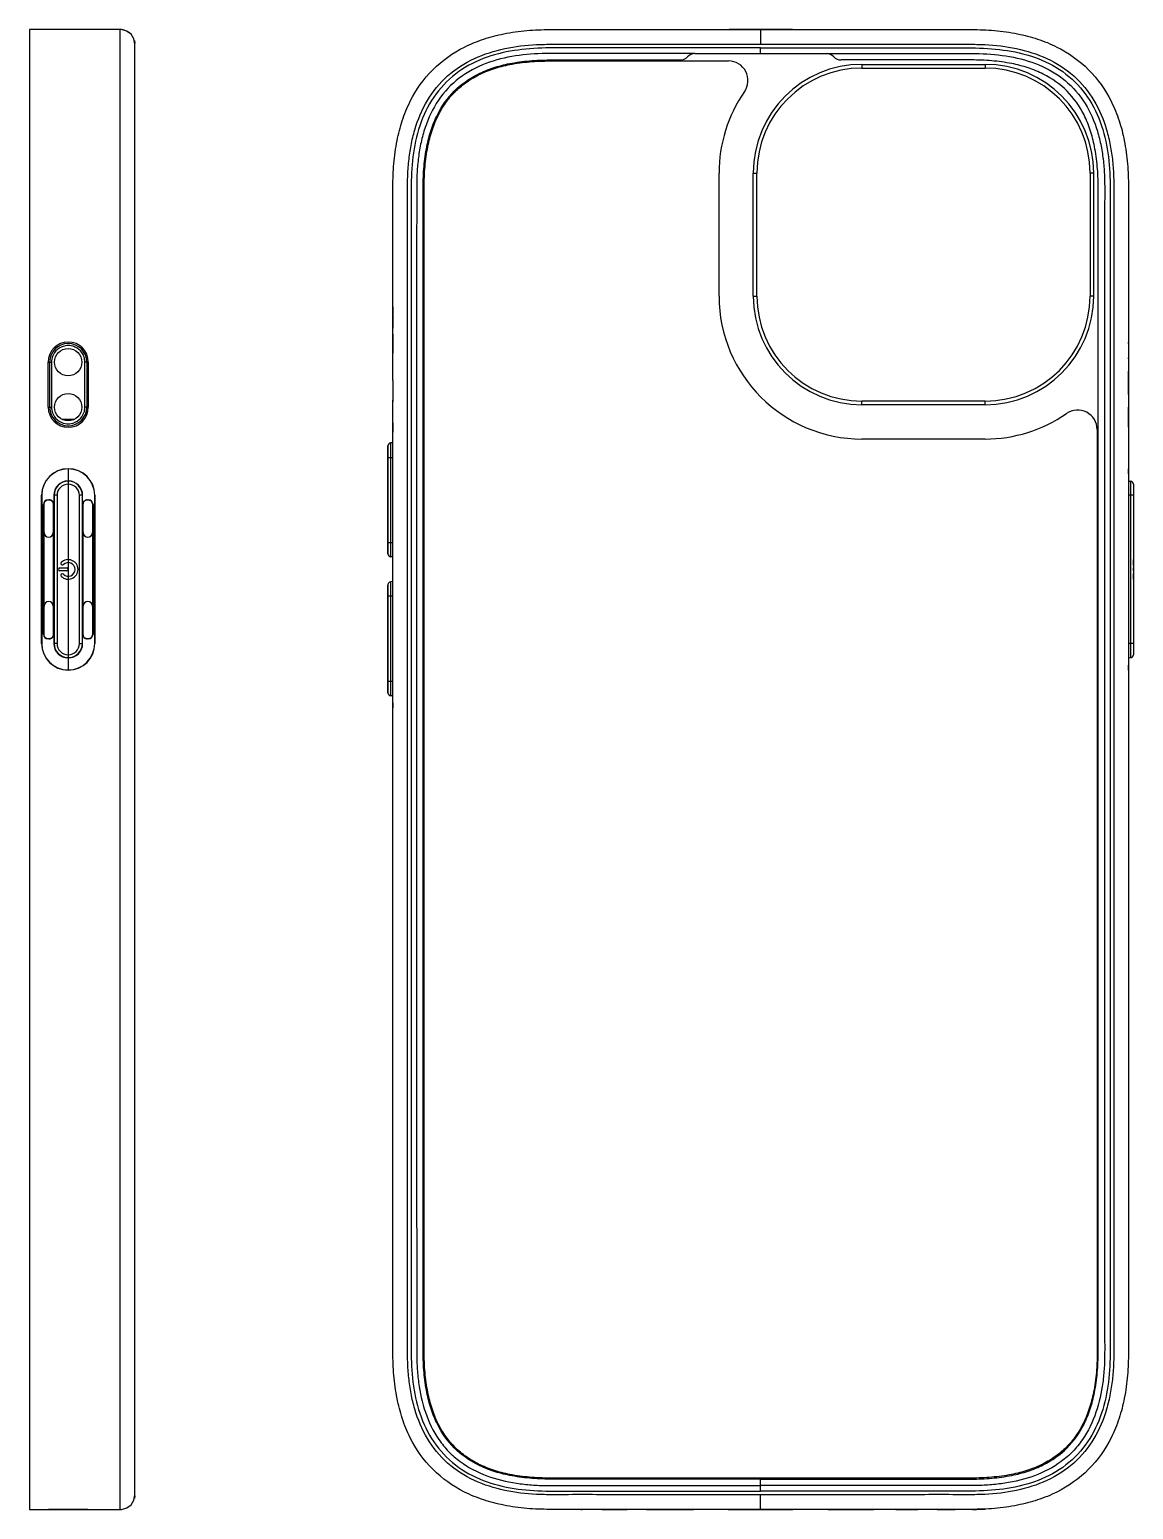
# Model space of a CAD drawing. Header units: millimetres. Extents: x 460 to 680, y 366 to 554.
# Drawn here: x 567.1 to 679.9, y 365.9 to 517 of the extents above; entities that cross this region are included whole.
import ezdxf

# ---------------------------------------------------------------- set-up
doc = ezdxf.new("R2010")
doc.units = ezdxf.units.MM
doc.header["$LTSCALE"] = 65.395
doc.layers.get('0').update_dxf_attribs({"linetype": 'CONTINUOUS'})

msp = doc.modelspace()

# ---------------------------------------------------------------- linework, layer by layer
at = {"color": 7, "linetype": 'Continuous'}
for p, q in [((567.13, 517.01), (567.13, 365.88)), ((576.39, 517.01), (567.13, 517.01)), ((576.39, 365.88), (576.39, 517.01)), ((576.51, 517.01), (576.39, 517.01)), ((577.05, 516.86), (576.51, 517.01)), ((641.79, 517.01), (638.57, 517.01)), ((641.79, 517.01), (641.79, 515.51)), ((645.05, 517.01), (641.79, 517.01)), ((577.5, 516.53), (577.05, 516.86)), ((577.79, 516.06), (577.5, 516.53)), ((577.89, 515.51), (577.79, 516.06)), ((577.89, 515.6), (577.81, 515.93)), ((577.84, 515.9), (577.89, 515.64)), ((577.89, 367.38), (577.89, 515.51)), ((635.07, 514.56), (648.52, 514.56)), ((641.79, 514.56), (641.79, 515.14)), ((633.59, 513.81), (638.5, 513.81)), ((652.14, 513.45), (652.14, 513.08)), ((652.14, 513.45), (664.71, 513.45)), ((652.14, 513.08), (664.71, 513.08)), ((664.71, 513.45), (664.71, 513.08)), ((637.54, 489.8), (637.54, 502.36)), ((641.04, 489.8), (641.04, 502.36)), ((641.04, 502.36), (641.41, 502.36)), ((641.41, 489.8), (641.41, 502.36)), ((675.43, 502.36), (675.43, 489.8)), ((675.8, 502.36), (675.43, 502.36)), ((675.8, 502.36), (675.8, 489.8)), ((641.04, 489.8), (641.41, 489.8)), ((675.8, 489.8), (675.43, 489.8)), ((604.23, 486.54), (604.23, 488.71)), ((604.23, 488.71), (604.23, 488)), ((604.23, 487.91), (604.23, 486.51)), ((604.23, 487.91), (604.23, 486.54)), ((604.23, 486.19), (604.23, 486.54)), ((604.23, 485.9), (604.23, 486.19)), ((604.23, 483.98), (604.23, 485.9)), ((604.23, 485.9), (604.23, 483.98)), ((604.23, 483.44), (604.23, 483.98)), ((679.36, 484.95), (679.36, 485.09)), ((679.36, 483.78), (679.36, 483.54)), ((569.03, 478.45), (569.03, 483.05)), ((569.03, 483.05), (569.38, 483.05)), ((569.18, 483.05), (569.18, 478.45)), ((569.38, 483.05), (569.38, 478.45)), ((572.78, 478.45), (572.78, 483.05)), ((573.13, 483.05), (572.78, 483.05)), ((572.98, 483.05), (572.98, 478.45)), ((573.13, 483.05), (573.13, 478.45)), ((604.23, 481.19), (604.23, 483.44)), ((679.36, 483.52), (679.36, 483.4)), ((679.36, 483.39), (679.36, 483.5)), ((679.36, 481.6), (679.36, 482.13)), ((604.23, 481.19), (604.23, 479.03)), ((679.36, 479.74), (679.36, 481.6)), ((604.23, 479.03), (604.23, 479.16)), ((569.03, 478.45), (569.38, 478.45)), ((573.13, 478.45), (572.78, 478.45)), ((604.23, 478.69), (604.23, 479.03)), ((604.23, 476.16), (604.23, 478.69)), ((652.14, 478.7), (652.14, 479.08)), ((664.71, 479.08), (652.14, 479.08)), ((664.71, 478.7), (652.14, 478.7)), ((664.71, 478.7), (664.71, 479.08)), ((679.36, 477.13), (679.36, 478.45)), ((679.36, 476.92), (679.36, 477.81)), ((679.36, 477.74), (679.36, 477.2)), ((571.66, 477.19), (570.51, 477.19)), ((604.23, 476.84), (604.23, 476.86)), ((604.23, 476.84), (604.23, 476.16)), ((604.23, 476.28), (604.23, 476.45)), ((604.23, 476.4), (604.23, 476.16)), ((604.23, 476.16), (604.23, 476.04)), ((679.36, 477.2), (679.36, 477.15)), ((679.36, 477.15), (679.36, 477.06)), ((679.36, 477.1), (679.36, 477.13)), ((679.36, 476.55), (679.36, 477.1)), ((679.36, 477.06), (679.36, 476.76)), ((679.36, 476.6), (679.36, 476.92)), ((679.36, 476.64), (679.36, 476.44)), ((679.36, 476.4), (679.36, 476.6)), ((679.36, 476.4), (679.36, 476.55)), ((604.23, 474.81), (604.01, 474.8)), ((604.02, 473.32), (604.01, 474.8)), ((604.23, 476.04), (604.23, 475.91)), ((604.23, 476.04), (604.23, 476.02)), ((664.71, 475.2), (652.14, 475.2)), ((603.73, 473.32), (603.73, 474.5)), ((603.73, 474.5), (603.73, 473.32)), ((603.73, 473.32), (604.23, 473.32)), ((603.73, 469.13), (603.73, 473.32)), ((603.73, 473.32), (603.73, 469.98)), ((604.02, 469.13), (604.02, 473.32)), ((571.08, 472.15), (571.08, 470.91)), ((679.36, 471.65), (679.36, 472.17)), ((679.36, 472.15), (679.36, 472.17)), ((571.08, 470.89), (571.08, 461.89)), ((679.36, 470.9), (679.57, 470.89)), ((679.57, 470.89), (679.57, 469.45)), ((679.86, 470.59), (679.86, 469.45)), ((679.86, 470.59), (679.86, 469.45)), ((568.36, 454.31), (568.36, 469.45)), ((568.38, 469.45), (568.36, 469.45)), ((568.38, 469.45), (568.38, 454.31)), ((568.61, 468.5), (568.61, 468.61)), ((569.03, 468.98), (569.13, 468.98)), ((569.13, 468.95), (569.03, 468.95)), ((569.55, 468.61), (569.55, 468.5)), ((569.61, 469.45), (569.61, 468.5)), ((569.94, 469.45), (569.61, 469.45)), ((569.64, 469.45), (569.64, 454.31)), ((569.94, 469.45), (569.94, 454.31)), ((572.23, 454.31), (572.23, 469.45)), ((572.55, 469.45), (572.23, 469.45)), ((572.52, 454.31), (572.52, 469.45)), ((572.55, 468.5), (572.55, 469.45)), ((572.61, 468.5), (572.61, 468.61)), ((573.03, 468.98), (573.13, 468.98)), ((573.13, 468.95), (573.03, 468.95)), ((573.55, 468.61), (573.55, 468.5)), ((573.78, 454.31), (573.78, 469.45)), ((573.78, 469.45), (573.8, 469.45)), ((573.8, 469.45), (573.8, 454.31)), ((603.73, 469.98), (603.73, 467.98)), ((603.73, 468.98), (603.73, 469.13)), ((603.73, 468.83), (603.73, 468.98)), ((603.73, 464.64), (603.73, 468.83)), ((604.02, 468.98), (604.02, 469.13)), ((604.02, 468.83), (604.02, 468.98)), ((604.02, 464.64), (604.02, 468.83)), ((679.86, 469.45), (679.36, 469.45)), ((679.57, 469.45), (679.57, 462.03)), ((679.86, 469.45), (679.86, 462.88)), ((679.86, 469.45), (679.86, 462.88)), ((568.55, 455.26), (568.55, 468.5)), ((568.58, 468.5), (568.58, 455.26)), ((568.61, 465.64), (568.61, 468.5)), ((569.55, 468.5), (569.55, 465.64)), ((569.61, 468.5), (569.58, 468.5)), ((569.58, 455.26), (569.58, 468.5)), ((572.55, 468.5), (572.58, 468.5)), ((572.58, 468.5), (572.58, 455.26)), ((572.61, 465.64), (572.61, 468.5)), ((573.55, 468.5), (573.55, 465.64)), ((573.58, 455.26), (573.58, 468.5)), ((573.61, 468.5), (573.61, 455.26)), ((603.73, 467.98), (603.73, 464.64)), ((603.73, 464.64), (604.23, 464.64)), ((603.73, 464.64), (603.73, 463.47)), ((603.73, 463.47), (603.73, 464.64)), ((604.01, 463.17), (604.02, 464.64)), ((604.23, 463.15), (604.01, 463.17)), ((604.23, 461.94), (604.23, 463.14)), ((679.86, 462.33), (679.86, 462.88)), ((679.86, 462.88), (679.86, 462.58)), ((679.86, 462.58), (679.86, 462.37)), ((570.23, 462.03), (570.93, 462.03)), ((570.93, 461.73), (570.23, 461.73)), ((571.08, 461.88), (571.08, 452.87)), ((604.23, 461.84), (604.23, 461.94)), ((604.23, 460.64), (604.23, 461.84)), ((679.57, 462.03), (679.57, 461.73)), ((679.57, 461.73), (679.57, 454.31)), ((679.86, 462.37), (679.86, 462.33)), ((679.86, 462.33), (679.86, 462.03)), ((679.86, 462.24), (679.86, 462.03)), ((679.86, 461.73), (679.86, 462.03)), ((679.86, 462.03), (679.86, 461.73)), ((679.86, 461.88), (679.86, 461.53)), ((679.86, 461.73), (679.86, 461.43)), ((679.86, 461.53), (679.86, 461.43)), ((679.86, 460.88), (679.86, 461.43)), ((679.86, 461.43), (679.86, 461.38)), ((679.86, 461.38), (679.86, 461.17)), ((679.86, 461.17), (679.86, 460.88)), ((603.73, 459.14), (603.73, 460.32)), ((603.73, 460.32), (603.73, 459.14)), ((604.23, 460.63), (604.01, 460.62)), ((604.02, 459.14), (604.01, 460.62)), ((679.86, 460.88), (679.86, 454.31)), ((679.86, 460.88), (679.86, 454.31)), ((568.61, 455.26), (568.61, 458.14)), ((569.55, 458.14), (569.55, 455.26)), ((572.61, 455.26), (572.61, 458.14)), ((573.55, 458.14), (573.55, 455.26)), ((604.23, 459.14), (603.73, 459.14)), ((603.73, 454.95), (603.73, 459.14)), ((603.73, 459.14), (603.73, 454.95)), ((604.02, 454.95), (604.02, 459.14)), ((568.61, 455.14), (568.61, 455.26)), ((569.55, 455.26), (569.55, 455.14)), ((569.61, 455.26), (569.58, 455.26)), ((569.61, 455.26), (569.61, 454.31)), ((572.55, 454.31), (572.55, 455.26)), ((572.55, 455.26), (572.58, 455.26)), ((572.61, 455.14), (572.61, 455.26)), ((573.55, 455.26), (573.55, 455.14)), ((603.73, 454.95), (603.73, 454.65)), ((603.73, 454.8), (603.73, 454.95)), ((604.02, 454.8), (604.02, 454.95)), ((568.38, 454.31), (568.36, 454.31)), ((569.03, 454.81), (569.13, 454.81)), ((569.13, 454.78), (569.03, 454.78)), ((569.94, 454.31), (569.61, 454.31)), ((572.23, 454.31), (572.55, 454.31)), ((573.03, 454.81), (573.13, 454.81)), ((573.13, 454.78), (573.03, 454.78)), ((573.78, 454.31), (573.8, 454.31)), ((603.73, 454.65), (603.73, 454.8)), ((603.73, 450.46), (603.73, 454.65)), ((603.73, 454.65), (603.73, 450.46)), ((604.02, 454.65), (604.02, 454.8)), ((604.02, 450.46), (604.02, 454.65)), ((679.86, 454.31), (679.36, 454.31)), ((679.57, 454.31), (679.57, 452.87)), ((679.86, 454.31), (679.86, 453.17)), ((679.86, 454.31), (679.86, 453.17)), ((571.08, 452.84), (571.08, 451.61)), ((679.36, 452.85), (679.57, 452.87)), ((679.36, 451.59), (679.36, 452.11)), ((603.73, 450.46), (604.23, 450.46)), ((603.73, 450.46), (603.73, 449.28)), ((603.73, 449.28), (603.73, 450.46)), ((604.01, 448.98), (604.02, 450.46)), ((604.23, 448.97), (604.01, 448.98)), ((604.23, 448.26), (604.23, 447.74)), ((641.79, 367.75), (641.79, 368.98)), ((577.81, 366.96), (577.89, 367.29)), ((641.79, 365.88), (641.79, 367.38)), ((567.13, 365.88), (576.39, 365.88)), ((568.96, 365.88), (568.97, 365.88)), ((569.63, 365.88), (569.08, 365.88)), ((572.84, 365.88), (569.08, 365.88)), ((572.53, 365.88), (569.63, 365.88)), ((572.8, 365.88), (572.53, 365.88)), ((573.08, 365.88), (572.8, 365.88)), ((573.08, 365.88), (572.84, 365.88)), ((573.13, 365.88), (573.18, 365.88)), ((573.19, 365.88), (573.2, 365.88)), ((577.89, 367.25), (577.84, 366.99)), ((623.52, 365.88), (623.44, 365.88)), ((623.44, 365.88), (623.55, 365.88)), ((623.55, 365.88), (623.52, 365.88)), ((623.65, 365.88), (623.55, 365.88)), ((625.57, 365.88), (627.56, 365.88)), ((627.56, 365.88), (627.07, 365.88)), ((627.56, 365.88), (628.12, 365.88)), ((627.91, 365.88), (627.56, 365.88)), ((627.59, 365.88), (628.15, 365.88)), ((630.14, 365.88), (632.2, 365.88)), ((630.67, 365.88), (630.14, 365.88)), ((630.17, 365.88), (632.2, 365.88)), ((630.9, 365.88), (630.67, 365.88)), ((631.28, 365.88), (630.9, 365.88)), ((631.57, 365.88), (631.28, 365.88)), ((631.77, 365.88), (631.57, 365.88)), ((631.98, 365.88), (631.77, 365.88)), ((632.09, 365.88), (631.98, 365.88)), ((632.2, 365.88), (634.92, 365.88)), ((635.51, 365.88), (634.92, 365.88)), ((638.46, 365.88), (635.51, 365.88)), ((638.46, 365.88), (638.69, 365.88)), ((638.52, 365.88), (638.46, 365.88)), ((638.69, 365.88), (638.52, 365.88)), ((638.69, 365.88), (638.79, 365.88)), ((638.79, 365.88), (638.69, 365.88)), ((638.79, 365.88), (644.79, 365.88)), ((641.79, 365.88), (638.79, 365.88)), ((644.79, 365.88), (641.79, 365.88)), ((644.88, 365.88), (644.79, 365.88)), ((644.79, 365.88), (644.88, 365.88)), ((644.79, 365.88), (644.88, 365.88)), ((644.88, 365.88), (645.07, 365.88)), ((645.02, 365.88), (644.88, 365.88)), ((645.07, 365.88), (645.02, 365.88)), ((648.67, 365.88), (645.07, 365.88)), ((648.67, 365.88), (651.39, 365.88)), ((651.39, 365.88), (653.28, 365.88)), ((651.39, 365.88), (653.34, 365.88)), ((651.61, 365.88), (651.5, 365.88)), ((651.82, 365.88), (651.61, 365.88)), ((652.02, 365.88), (651.82, 365.88)), ((652.32, 365.88), (652.02, 365.88)), ((652.7, 365.88), (652.32, 365.88)), ((652.92, 365.88), (652.7, 365.88)), ((653.28, 365.88), (652.92, 365.88)), ((655.6, 365.88), (655.73, 365.88)), ((655.73, 365.88), (657.84, 365.88)), ((659.82, 365.88), (659.88, 365.88)), ((659.88, 365.88), (660.53, 365.88)), ((660.4, 365.88), (659.97, 365.88)), ((660.09, 365.88), (660.32, 365.88)), ((663.51, 365.88), (663.57, 365.88)), ((663.57, 365.88), (663.62, 365.88)), ((663.62, 365.88), (663.64, 365.88)), ((664.67, 365.91), (664.57, 365.91))]:
    msp.add_line(p, q, dxfattribs=at)
for points in [[(576.39, 365.88), (576.51, 365.88), (577.05, 366.03), (577.5, 366.36), (577.79, 366.83), (577.89, 367.38)], [(663.56, 365.88), (663.82, 365.89), (664.3, 365.9), (664.59, 365.91), (664.67, 365.91)]]:
    msp.add_lwpolyline(points, dxfattribs=at)
for centre in [(571.08, 483.05), (571.08, 478.45)]:
    msp.add_circle(centre, 1.4, dxfattribs=at)
for centre, radius, start, end in [((576.39, 515.51), 1.5, 45.7025, 90), ((576.39, 515.51), 1.5, 3.2996, 16.5219), ((633.59, 514.91), 1, 269.9995, 317.5441), ((635.07, 513.56), 1, 90, 137.5441), ((648.52, 513.56), 1, 42.4559, 90), ((650, 514.91), 1, 222.4559, 270.0005), ((638.5, 511.81), 2, 325.2638, 90.0001), ((652.14, 502.36), 11.1, 90, 180), ((652.14, 502.36), 10.73, 90, 180), ((664.71, 502.36), 11.1, 0, 90), ((664.71, 502.36), 10.73, 0, 90), ((652.14, 502.36), 14.6, 145.2638, 180), ((652.14, 489.8), 14.6, 180, 270), ((652.14, 489.8), 11.1, 180, 270), ((652.14, 489.8), 10.73, 180, 270), ((664.71, 489.8), 11.1, 270, 360), ((664.71, 489.8), 10.73, 270, 360), ((571.08, 483.05), 2.05, 0.0131, 179.9889), ((571.08, 483.05), 1.9, 0, 180), ((571.08, 483.04), 1.7, 99.946, 159.9687), ((571.08, 483.03), 1.71, 79.9922, 99.8522), ((571.08, 483.05), 1.7, 19.8335, 79.9), ((571.08, 478.45), 2.05, 180.0124, 359.9971), ((571.08, 478.45), 1.9, 180, 360), ((571.08, 478.45), 1.7, 199.8335, 259.9), ((571.08, 478.45), 1.7, 279.9459, 339.9687), ((664.71, 489.8), 14.6, 270, 304.715), ((674.16, 476.16), 2, 0, 124.715), ((571.08, 478.46), 1.71, 259.9922, 279.8522), ((604.03, 474.5), 0.3, 92.9997, 179.994), ((571.08, 469.45), 2.72, 0.001, 179.999), ((571.08, 469.45), 2.7, 0, 180), ((571.08, 469.45), 1.47, 0, 180), ((571.08, 469.45), 1.44, 0, 180), ((571.08, 469.45), 1.14, 0.0164, 179.992), ((679.56, 470.59), 0.3, 359.9985, 86.9999), ((569.03, 468.5), 0.481, 90.0013, 180.0001), ((569.03, 468.5), 0.45, 89.9836, 180.0178), ((569.13, 468.5), 0.481, 359.9999, 90.0011), ((569.13, 468.5), 0.45, 359.9822, 90.0188), ((573.03, 468.5), 0.481, 89.9989, 180.0001), ((573.03, 468.5), 0.45, 89.981, 180.0179), ((573.13, 468.5), 0.481, 359.9999, 89.9987), ((573.13, 468.5), 0.45, 359.9822, 90.0164), ((569.08, 465.64), 0.469, 180.0012, 359.9988), ((573.08, 465.64), 0.469, 180.0012, 359.9988), ((570.48, 462.48), 0.15, 135.0991, 315.0991), ((571.08, 461.88), 1, 224.9009, 135.0991), ((571.08, 461.88), 0.7, 224.9009, 135.0991), ((604.03, 463.47), 0.3, 179.9985, 266.9999), ((570.23, 461.88), 0.15, 90, 270), ((570.48, 461.28), 0.15, 44.9009, 224.9009), ((570.93, 461.88), 0.15, 270, 90), ((604.03, 460.32), 0.3, 92.9997, 179.9939), ((569.08, 458.14), 0.469, 0.0012, 179.9988), ((573.08, 458.14), 0.469, 0.0012, 179.9988), ((569.03, 455.26), 0.481, 179.9999, 269.9987), ((569.03, 455.26), 0.45, 179.9822, 270.0164), ((569.13, 455.26), 0.481, 269.9989, 0.0001), ((569.13, 455.26), 0.45, 269.9811, 0.0179), ((573.03, 455.26), 0.481, 179.9999, 270.0011), ((573.03, 455.26), 0.45, 179.9822, 270.0188), ((573.13, 455.26), 0.481, 270.0013, 0.0001), ((573.13, 455.26), 0.45, 269.9836, 0.0178), ((571.08, 454.31), 2.72, 180.001, 359.999), ((571.08, 454.31), 2.7, 180, 360), ((571.08, 454.31), 1.47, 180, 360), ((571.08, 454.31), 1.44, 180, 360), ((571.08, 454.31), 1.14, 180.016, 359.9916), ((679.56, 453.17), 0.3, 272.9835, 0.018), ((604.03, 449.28), 0.3, 179.9985, 266.9999), ((576.39, 367.38), 1.5, 343.4722, 356.6994), ((663.1, 412.44), 46.56, 270.4103, 270.5763), ((663.12, 406.52), 40.64, 270.4536, 270.5993), ((663.16, 402.66), 36.78, 270.5993, 270.9007), ((663.29, 398.86), 32.98, 270.6144, 271.8753), ((662.92, 417.8), 51.92, 270.9077, 271.2033), ((663.02, 414.11), 48.23, 271.174, 271.4539), ((663.86, 380.47), 14.58, 271.5091, 272.287), ((663.08, 400.49), 34.62, 272.2614, 272.4714)]:
    msp.add_arc(centre, radius, start, end, dxfattribs=at)
for points, knots in [([(604.23, 488.71), (604.23, 489.07), (604.23, 490.68), (604.23, 493.52), (604.23, 496.62), (604.24, 499.11), (604.23, 500.73), (604.25, 502.14), (604.35, 503.71), (604.6, 505.59), (605.15, 507.73), (606.18, 510.28), (608.15, 513.08), (610.95, 515.06), (613.5, 516.09), (615.64, 516.64), (617.52, 516.9), (619.09, 517), (620.32, 517.02), (621.61, 517.01), (623.4, 517.01), (626.54, 517.01), (631.03, 517.01), (636.41, 517.01), (640, 517.01), (641.79, 517.01)], [0, 0, 0, 0, 0.018411, 0.080888, 0.143394, 0.174569, 0.206042, 0.225363, 0.245156, 0.285087, 0.320134, 0.355905, 0.422112, 0.488311, 0.524077, 0.559117, 0.599052, 0.618837, 0.638185, 0.660992, 0.683536, 0.728764, 0.819171, 0.909587, 1, 1, 1, 1]), ([(641.79, 517.01), (643.59, 517.01), (647.18, 517.01), (652.56, 517.01), (657.05, 517.01), (660.18, 517.01), (661.98, 517.01), (663.27, 517.02), (664.5, 517), (666.07, 516.9), (667.95, 516.64), (670.09, 516.09), (672.64, 515.06), (675.44, 513.08), (677.41, 510.28), (678.44, 507.73), (678.99, 505.59), (679.24, 503.71), (679.34, 502.14), (679.36, 500.73), (679.35, 499.11), (679.36, 496.62), (679.36, 493.52), (679.36, 489.8), (679.36, 484.84), (679.36, 478.64), (679.36, 468.72), (679.36, 456.33), (679.36, 441.45), (679.36, 426.57), (679.36, 414.17), (679.36, 404.25), (679.36, 398.05), (679.36, 393.09), (679.36, 389.37), (679.36, 386.27), (679.35, 383.79), (679.36, 382.16), (679.34, 380.75), (679.24, 379.18), (678.99, 377.31), (678.44, 375.16), (677.41, 372.61), (675.44, 369.81), (672.64, 367.83), (670.09, 366.8), (667.95, 366.25), (666.07, 365.99), (664.5, 365.89), (663.27, 365.88), (661.98, 365.88), (660.18, 365.88), (657.05, 365.88), (653.06, 365.88), (649.97, 365.88), (648.67, 365.88)], [0, 0, 0, 0, 0.026038, 0.052077, 0.078114, 0.091139, 0.097632, 0.1042, 0.109772, 0.11547, 0.126971, 0.137063, 0.147363, 0.166428, 0.185495, 0.195797, 0.20589, 0.21739, 0.22309, 0.228654, 0.237718, 0.246696, 0.264698, 0.282691, 0.300686, 0.336676, 0.372665, 0.444645, 0.516624, 0.588603, 0.660583, 0.696573, 0.732562, 0.750557, 0.768551, 0.786552, 0.79553, 0.804594, 0.810158, 0.815859, 0.827358, 0.837451, 0.847753, 0.86682, 0.885885, 0.896186, 0.906277, 0.917778, 0.923476, 0.929048, 0.935616, 0.942109, 0.955134, 0.981171, 1, 1, 1, 1]), ([(641.79, 367.38), (639.61, 367.38), (635.26, 367.38), (629.81, 367.38), (625.45, 367.38), (622.72, 367.39), (620.54, 367.37), (618.36, 367.4), (615.65, 367.72), (612.51, 368.7), (609.71, 370.47), (607.62, 373.04), (606.57, 375.58), (606.07, 377.71), (605.84, 379.33), (605.73, 380.96), (605.73, 382.59), (605.74, 384.23), (605.73, 386.41), (605.73, 389.13), (605.73, 392.4), (605.73, 396.76), (605.73, 402.21), (605.73, 408.75), (605.73, 415.29), (605.73, 421.83), (605.73, 430.55), (605.73, 441.45), (605.73, 452.34), (605.73, 461.06), (605.73, 467.6), (605.73, 474.14), (605.73, 480.68), (605.73, 486.13), (605.73, 490.49), (605.73, 493.76), (605.73, 496.48), (605.74, 498.66), (605.73, 500.3), (605.73, 501.93), (605.84, 503.57), (606.07, 505.19), (606.57, 507.31), (607.62, 509.85), (609.71, 512.42), (612.51, 514.2), (615.65, 515.17), (618.36, 515.49), (620.54, 515.52), (622.72, 515.51), (625.45, 515.51), (629.81, 515.51), (635.26, 515.51), (639.61, 515.51), (641.79, 515.51)], [0, 0, 0, 0, 0.031261, 0.062522, 0.078153, 0.093783, 0.101599, 0.109414, 0.125032, 0.14064, 0.156228, 0.171804, 0.187396, 0.195208, 0.203022, 0.210835, 0.21865, 0.226465, 0.234281, 0.249911, 0.265542, 0.281172, 0.312433, 0.343695, 0.374956, 0.406217, 0.437478, 0.5, 0.562522, 0.593783, 0.625044, 0.656305, 0.687566, 0.718827, 0.734458, 0.750088, 0.765719, 0.773534, 0.781349, 0.789164, 0.796978, 0.804791, 0.812604, 0.828195, 0.843772, 0.859359, 0.874968, 0.890586, 0.898402, 0.906217, 0.921847, 0.937478, 0.968739, 1, 1, 1, 1]), ([(641.79, 515.51), (643.97, 515.51), (648.33, 515.51), (653.78, 515.51), (658.14, 515.51), (660.87, 515.51), (663.05, 515.52), (665.23, 515.49), (667.94, 515.17), (671.08, 514.2), (673.88, 512.42), (675.97, 509.85), (677.02, 507.31), (677.52, 505.19), (677.75, 503.57), (677.86, 501.93), (677.86, 500.3), (677.85, 498.66), (677.86, 496.48), (677.86, 493.76), (677.86, 490.49), (677.86, 486.13), (677.86, 480.68), (677.86, 474.14), (677.86, 467.6), (677.86, 461.06), (677.86, 452.34), (677.86, 441.45), (677.86, 430.55), (677.86, 421.83), (677.86, 415.29), (677.86, 408.75), (677.86, 402.21), (677.86, 396.76), (677.86, 392.4), (677.86, 389.13), (677.86, 386.41), (677.85, 384.23), (677.86, 382.59), (677.86, 380.96), (677.75, 379.33), (677.52, 377.71), (677.02, 375.58), (675.97, 373.04), (673.88, 370.47), (671.08, 368.7), (667.94, 367.72), (665.23, 367.4), (663.05, 367.37), (660.87, 367.39), (658.14, 367.38), (653.78, 367.38), (648.33, 367.38), (643.97, 367.38), (641.79, 367.38)], [0, 0, 0, 0, 0.031261, 0.062522, 0.078153, 0.093783, 0.101599, 0.109414, 0.125032, 0.14064, 0.156228, 0.171804, 0.187396, 0.195208, 0.203022, 0.210835, 0.21865, 0.226465, 0.234281, 0.249911, 0.265542, 0.281172, 0.312433, 0.343695, 0.374956, 0.406217, 0.437478, 0.5, 0.562522, 0.593783, 0.625044, 0.656305, 0.687566, 0.718827, 0.734458, 0.750088, 0.765719, 0.773534, 0.781349, 0.789164, 0.796978, 0.804791, 0.812604, 0.828195, 0.843772, 0.859359, 0.874968, 0.890586, 0.898402, 0.906217, 0.921847, 0.937478, 0.968739, 1, 1, 1, 1]), ([(641.79, 515.14), (639.63, 515.14), (635.29, 515.14), (629.88, 515.15), (626.08, 515.14), (623.92, 515.14), (621.75, 515.16), (619.04, 515.17), (615.79, 514.83), (612.66, 513.87), (609.88, 512.09), (607.83, 509.5), (606.64, 506.44), (606.11, 503.21), (606.09, 499.96), (606.1, 496.71), (606.1, 492.37), (606.1, 486.96), (606.1, 480.45), (606.1, 473.95), (606.1, 467.45), (606.1, 460.95), (606.1, 452.28), (606.1, 441.45), (606.1, 430.61), (606.1, 421.94), (606.1, 415.44), (606.1, 408.94), (606.1, 402.44), (606.1, 395.94), (606.09, 390.52), (606.1, 386.18), (606.09, 382.93), (606.11, 379.68), (606.64, 376.45), (607.83, 373.4), (609.88, 370.8), (612.66, 369.02), (615.79, 368.06), (619.04, 367.72), (621.75, 367.73), (623.92, 367.75), (626.08, 367.75), (629.88, 367.74), (635.29, 367.75), (639.63, 367.75), (641.79, 367.75)], [0, 0, 0, 0, 0.031254, 0.062509, 0.078136, 0.085949, 0.093763, 0.109391, 0.125019, 0.14064, 0.156242, 0.17184, 0.187456, 0.203084, 0.218709, 0.23434, 0.249965, 0.28122, 0.312474, 0.343729, 0.374983, 0.406237, 0.437491, 0.5, 0.562509, 0.593763, 0.625017, 0.656271, 0.687526, 0.71878, 0.750035, 0.76566, 0.781291, 0.796916, 0.812544, 0.82816, 0.843757, 0.85936, 0.874981, 0.890609, 0.906237, 0.914051, 0.921864, 0.937491, 0.968746, 1, 1, 1, 1]), ([(635.07, 514.56), (634.55, 514.56), (633.51, 514.59), (631.43, 514.57), (628.83, 514.58), (625.71, 514.58), (623.11, 514.58), (621.03, 514.58), (618.95, 514.58), (616.36, 514.35), (613.33, 513.53), (610.6, 511.95), (608.53, 509.55), (607.5, 507.14), (607.01, 505.12), (606.78, 503.57), (606.67, 502.02), (606.66, 500.46), (606.67, 498.9), (606.66, 496.82), (606.66, 494.22), (606.66, 491.1), (606.66, 486.94), (606.66, 481.74), (606.66, 475.51), (606.66, 469.27), (606.66, 460.95), (606.66, 450.56), (606.66, 438.08), (606.66, 427.69), (606.66, 419.37), (606.66, 413.13), (606.66, 406.89), (606.66, 400.66), (606.66, 395.46), (606.67, 391.3), (606.66, 388.18), (606.67, 385.58), (606.67, 383.5), (606.66, 381.94), (606.69, 380.38), (606.89, 378.31), (607.43, 375.76), (608.58, 373.39), (609.89, 371.77), (611.46, 370.4), (613.8, 369.19), (616.34, 368.59), (618.4, 368.36), (619.96, 368.3), (621.52, 368.31), (623.6, 368.31), (626.2, 368.31), (630.36, 368.31), (635.56, 368.31), (639.72, 368.31), (641.79, 368.31)], [0, 0, 0, 0, 0.007815, 0.01563, 0.031261, 0.046891, 0.062522, 0.070337, 0.078152, 0.09377, 0.109373, 0.124953, 0.14052, 0.156109, 0.163922, 0.171735, 0.17955, 0.187364, 0.19518, 0.202995, 0.218626, 0.234256, 0.249887, 0.281148, 0.312409, 0.34367, 0.374932, 0.437454, 0.499976, 0.562499, 0.59376, 0.625021, 0.656282, 0.687543, 0.718805, 0.734435, 0.750066, 0.765696, 0.773512, 0.781327, 0.789142, 0.796956, 0.812564, 0.82815, 0.83596, 0.843769, 0.859352, 0.874958, 0.882772, 0.890586, 0.898401, 0.906216, 0.921847, 0.937478, 0.968739, 1, 1, 1, 1]), ([(641.79, 368.98), (640, 368.98), (636.41, 368.98), (631.03, 368.98), (626.54, 368.98), (623.41, 368.98), (621.61, 368.98), (620.34, 368.97), (619.22, 368.99), (617.85, 369.08), (616.24, 369.3), (614.47, 369.75), (612.48, 370.56), (610.38, 372.04), (608.91, 374.14), (608.1, 376.13), (607.65, 377.9), (607.43, 379.51), (607.34, 380.88), (607.32, 382.17), (607.33, 383.79), (607.33, 386.27), (607.33, 389.37), (607.33, 393.09), (607.33, 398.05), (607.33, 404.25), (607.33, 414.17), (607.33, 426.57), (607.33, 441.45), (607.33, 456.33), (607.33, 468.72), (607.33, 478.64), (607.33, 484.84), (607.33, 489.8), (607.33, 493.53), (607.33, 496.62), (607.33, 499.11), (607.32, 500.72), (607.34, 502.01), (607.43, 503.38), (607.65, 504.99), (608.1, 506.76), (608.91, 508.75), (610.38, 510.85), (612.48, 512.33), (614.47, 513.14), (616.24, 513.6), (617.85, 513.81), (619.22, 513.9), (620.34, 513.92), (621.61, 513.91), (623.41, 513.91), (626.54, 513.91), (630.09, 513.91), (632.74, 513.91), (633.59, 513.91)], [0, 0, 0, 0, 0.026853, 0.053707, 0.08056, 0.093987, 0.1007, 0.107414, 0.11291, 0.118407, 0.1294, 0.138852, 0.148303, 0.165467, 0.182635, 0.192091, 0.201548, 0.212543, 0.218041, 0.223539, 0.232818, 0.242097, 0.260655, 0.279213, 0.297771, 0.334887, 0.372003, 0.446235, 0.520467, 0.594699, 0.668931, 0.706047, 0.743163, 0.761721, 0.780279, 0.798837, 0.808116, 0.817395, 0.822893, 0.828391, 0.839387, 0.848843, 0.8583, 0.875468, 0.892631, 0.902083, 0.911535, 0.922528, 0.928024, 0.933521, 0.940234, 0.946947, 0.960374, 0.987227, 1, 1, 1, 1]), ([(641.79, 515.14), (643.96, 515.14), (648.3, 515.14), (653.71, 515.15), (657.51, 515.14), (659.67, 515.14), (661.84, 515.16), (664.55, 515.17), (667.8, 514.83), (670.93, 513.87), (673.71, 512.09), (675.76, 509.5), (676.95, 506.44), (677.48, 503.21), (677.5, 499.96), (677.49, 496.71), (677.49, 492.37), (677.49, 486.96), (677.49, 480.45), (677.49, 473.95), (677.49, 467.45), (677.49, 460.95), (677.49, 452.28), (677.49, 441.45), (677.49, 430.61), (677.49, 421.94), (677.49, 415.44), (677.49, 408.94), (677.49, 402.44), (677.49, 395.94), (677.49, 390.52), (677.49, 386.18), (677.5, 382.93), (677.48, 379.68), (676.95, 376.45), (675.76, 373.4), (673.71, 370.8), (670.93, 369.02), (667.8, 368.06), (664.55, 367.72), (661.84, 367.73), (659.67, 367.75), (657.51, 367.75), (653.71, 367.74), (648.3, 367.75), (643.96, 367.75), (641.79, 367.75)], [0, 0, 0, 0, 0.031254, 0.062509, 0.078136, 0.085949, 0.093763, 0.109391, 0.125019, 0.14064, 0.156242, 0.17184, 0.187456, 0.203084, 0.218709, 0.23434, 0.249965, 0.28122, 0.312474, 0.343729, 0.374983, 0.406237, 0.437491, 0.5, 0.562509, 0.593763, 0.625017, 0.656271, 0.687526, 0.71878, 0.750035, 0.76566, 0.781291, 0.796916, 0.812544, 0.82816, 0.843757, 0.85936, 0.874981, 0.890609, 0.906237, 0.914051, 0.921864, 0.937491, 0.968746, 1, 1, 1, 1]), ([(648.52, 514.56), (649.04, 514.56), (650.08, 514.59), (652.16, 514.57), (654.76, 514.58), (657.88, 514.58), (660.48, 514.58), (662.56, 514.58), (664.64, 514.58), (667.23, 514.35), (670.26, 513.53), (672.99, 511.95), (675.06, 509.55), (676.09, 507.14), (676.58, 505.12), (676.81, 503.57), (676.92, 502.02), (676.93, 500.46), (676.92, 498.9), (676.92, 496.82), (676.92, 494.22), (676.92, 491.1), (676.92, 486.94), (676.92, 481.74), (676.92, 475.51), (676.92, 469.27), (676.92, 460.95), (676.92, 450.56), (676.92, 438.08), (676.92, 427.69), (676.92, 419.37), (676.92, 413.13), (676.92, 406.89), (676.92, 400.66), (676.92, 395.46), (676.92, 391.3), (676.92, 388.18), (676.92, 385.58), (676.92, 383.5), (676.93, 381.94), (676.9, 380.38), (676.7, 378.31), (676.16, 375.76), (675.01, 373.39), (673.7, 371.77), (672.13, 370.4), (669.79, 369.19), (667.25, 368.59), (665.19, 368.36), (663.63, 368.3), (662.07, 368.31), (659.99, 368.31), (657.39, 368.31), (653.23, 368.31), (648.03, 368.31), (643.87, 368.31), (641.79, 368.31)], [0, 0, 0, 0, 0.007815, 0.01563, 0.031261, 0.046891, 0.062522, 0.070337, 0.078152, 0.09377, 0.109373, 0.124953, 0.14052, 0.156109, 0.163922, 0.171735, 0.17955, 0.187364, 0.19518, 0.202995, 0.218626, 0.234256, 0.249887, 0.281148, 0.312409, 0.34367, 0.374932, 0.437454, 0.499976, 0.562499, 0.59376, 0.625021, 0.656282, 0.687543, 0.718805, 0.734435, 0.750066, 0.765696, 0.773512, 0.781327, 0.789142, 0.796956, 0.812564, 0.82815, 0.83596, 0.843769, 0.859352, 0.874958, 0.882772, 0.890586, 0.898401, 0.906216, 0.921847, 0.937478, 0.968739, 1, 1, 1, 1]), ([(641.79, 368.98), (643.59, 368.98), (647.18, 368.98), (652.56, 368.98), (657.05, 368.98), (660.18, 368.98), (661.98, 368.98), (663.25, 368.97), (664.37, 368.99), (665.74, 369.08), (667.35, 369.3), (669.12, 369.75), (671.11, 370.56), (673.21, 372.04), (674.68, 374.14), (675.49, 376.13), (675.94, 377.9), (676.16, 379.51), (676.25, 380.88), (676.26, 382.17), (676.26, 383.79), (676.26, 386.27), (676.26, 389.37), (676.26, 393.09), (676.26, 398.05), (676.26, 404.25), (676.26, 414.17), (676.26, 426.57), (676.26, 441.45), (676.26, 456.33), (676.26, 468.72), (676.26, 478.64), (676.26, 484.84), (676.26, 489.8), (676.26, 493.53), (676.26, 496.62), (676.26, 499.11), (676.26, 500.72), (676.25, 502.01), (676.16, 503.38), (675.94, 504.99), (675.49, 506.76), (674.68, 508.75), (673.21, 510.85), (671.11, 512.33), (669.12, 513.14), (667.35, 513.6), (665.74, 513.81), (664.37, 513.9), (663.25, 513.92), (661.98, 513.91), (660.18, 513.91), (657.05, 513.91), (653.5, 513.91), (650.85, 513.91), (650, 513.91)], [0, 0, 0, 0, 0.026853, 0.053707, 0.08056, 0.093987, 0.1007, 0.107414, 0.11291, 0.118407, 0.1294, 0.138852, 0.148303, 0.165467, 0.182635, 0.192091, 0.201548, 0.212543, 0.218041, 0.223539, 0.232818, 0.242097, 0.260655, 0.279213, 0.297771, 0.334887, 0.372003, 0.446235, 0.520467, 0.594699, 0.668931, 0.706047, 0.743163, 0.761721, 0.780279, 0.798837, 0.808116, 0.817395, 0.822893, 0.828391, 0.839387, 0.848843, 0.8583, 0.875468, 0.892631, 0.902083, 0.911535, 0.922528, 0.928024, 0.933521, 0.940234, 0.946947, 0.960374, 0.987227, 1, 1, 1, 1]), ([(641.79, 369.08), (640, 369.08), (636.41, 369.08), (631.03, 369.08), (626.54, 369.08), (623.41, 369.08), (621.61, 369.08), (620.34, 369.07), (619.22, 369.09), (617.86, 369.18), (616.26, 369.39), (614.5, 369.85), (613.02, 370.45), (611.69, 371.24), (610.57, 372.17), (609.61, 373.31), (608.81, 374.64), (608.2, 376.16), (607.75, 377.92), (607.53, 379.52), (607.45, 380.71), (607.44, 381.4), (607.43, 382.35), (607.43, 383.78), (607.43, 386.27), (607.43, 389.37), (607.43, 393.09), (607.43, 398.05), (607.43, 404.25), (607.43, 414.17), (607.43, 426.57), (607.43, 441.45), (607.43, 456.33), (607.43, 468.72), (607.43, 478.64), (607.43, 484.84), (607.43, 489.8), (607.43, 493.53), (607.43, 496.62), (607.43, 499.11), (607.43, 500.52), (607.44, 501.48), (607.45, 502.17), (607.53, 503.37), (607.75, 504.97), (608.2, 506.73), (608.8, 508.21), (609.59, 509.55), (610.52, 510.66), (611.66, 511.63), (612.98, 512.43), (614.5, 513.04), (616.26, 513.5), (617.86, 513.71), (619.22, 513.8), (619.91, 513.81), (620.27, 513.81)], [0, 0, 0, 0, 0.028766, 0.057532, 0.086297, 0.10068, 0.107872, 0.115063, 0.120951, 0.126839, 0.138615, 0.14874, 0.158865, 0.16769, 0.17725, 0.186078, 0.195641, 0.205771, 0.215901, 0.227679, 0.233569, 0.236396, 0.239458, 0.249398, 0.259338, 0.279217, 0.299097, 0.318977, 0.358736, 0.398495, 0.478013, 0.557532, 0.63705, 0.716568, 0.756327, 0.796087, 0.815966, 0.835846, 0.855725, 0.865665, 0.875605, 0.878432, 0.881494, 0.887384, 0.899162, 0.909292, 0.919422, 0.92825, 0.937813, 0.946638, 0.956199, 0.966323, 0.976448, 0.988224, 0.994112, 1, 1, 1, 1]), ([(620.27, 513.81), (620.71, 513.82), (621.61, 513.81), (623.41, 513.81), (626.54, 513.81), (630.09, 513.81), (632.74, 513.81), (633.59, 513.81)], [0, 0, 0, 0, 0.100985, 0.201969, 0.403938, 0.807877, 1, 1, 1, 1]), ([(634.92, 365.88), (633.62, 365.88), (630.53, 365.88), (626.54, 365.88), (623.4, 365.88), (621.61, 365.88), (620.32, 365.88), (619.09, 365.89), (617.52, 365.99), (615.64, 366.25), (613.5, 366.8), (610.95, 367.83), (608.15, 369.81), (606.18, 372.61), (605.15, 375.16), (604.6, 377.31), (604.35, 379.18), (604.25, 380.75), (604.23, 382.16), (604.24, 383.79), (604.23, 386.27), (604.23, 389.37), (604.23, 393.09), (604.23, 398.05), (604.23, 404.25), (604.23, 414.17), (604.23, 426.57), (604.23, 441.45), (604.23, 456.33), (604.23, 467.9), (604.23, 474.51), (604.23, 476.16)], [0, 0, 0, 0, 0.028909, 0.068884, 0.088882, 0.09885, 0.108935, 0.11749, 0.126238, 0.143896, 0.15939, 0.175204, 0.204475, 0.233749, 0.249566, 0.265063, 0.282719, 0.291471, 0.300014, 0.31393, 0.327715, 0.355352, 0.382978, 0.410607, 0.465863, 0.521119, 0.631631, 0.742144, 0.852656, 0.963169, 1, 1, 1, 1]), ([(676.16, 476.16), (676.16, 474.51), (676.16, 467.9), (676.16, 456.33), (676.16, 441.45), (676.16, 426.57), (676.16, 414.17), (676.16, 404.25), (676.16, 398.05), (676.16, 393.09), (676.16, 389.37), (676.16, 386.27), (676.16, 383.78), (676.16, 382.37), (676.15, 381.41), (676.14, 380.72), (676.06, 379.52), (675.84, 377.92), (675.39, 376.16), (674.79, 374.68), (674, 373.34), (673.07, 372.23), (671.93, 371.26), (670.61, 370.46), (669.09, 369.85), (667.33, 369.39), (665.73, 369.18), (664.37, 369.09), (663.67, 369.08), (663.32, 369.08)], [0, 0, 0, 0, 0.042164, 0.168788, 0.295413, 0.422038, 0.548663, 0.611976, 0.675288, 0.706944, 0.738601, 0.770257, 0.786085, 0.801913, 0.806415, 0.811291, 0.82067, 0.839426, 0.855557, 0.871688, 0.885745, 0.900973, 0.915026, 0.930251, 0.946373, 0.962496, 0.981248, 0.990624, 1, 1, 1, 1]), ([(663.32, 369.08), (662.88, 369.08), (661.98, 369.08), (660.18, 369.08), (657.05, 369.08), (652.56, 369.08), (647.18, 369.08), (643.59, 369.08), (641.79, 369.08)], [0, 0, 0, 0, 0.0625, 0.125, 0.25, 0.5, 0.75, 1, 1, 1, 1]), ([(568.97, 365.88), (568.99, 365.88), (569.13, 365.88), (569.27, 365.88), (569.39, 365.89)], [0, 0, 0, 0, 0.130292, 1, 1, 1, 1]), ([(569.39, 365.89), (569.98, 365.9), (571.14, 365.93), (572.31, 365.9), (572.87, 365.88)], [0, 0, 0, 0, 0.51118, 1, 1, 1, 1]), ([(572.87, 365.88), (572.9, 365.88), (572.99, 365.88), (573.07, 365.88), (573.13, 365.88)], [0, 0, 0, 0, 0.312884, 1, 1, 1, 1]), ([(660.53, 365.88), (660.57, 365.88), (660.94, 365.88), (661.32, 365.88), (661.66, 365.88)], [0, 0, 0, 0, 0.089683, 1, 1, 1, 1])]:
    msp.add_open_spline(points, degree=3, knots=knots, dxfattribs=at)
for points in [[(569.48, 483.63), (569.42, 483.44), (569.38, 483.24), (569.38, 483.05)], [(572.78, 483.05), (572.78, 483.24), (572.75, 483.44), (572.68, 483.62)], [(569.38, 478.45), (569.38, 478.25), (569.42, 478.05), (569.48, 477.87)], [(572.68, 477.86), (572.75, 478.05), (572.78, 478.25), (572.78, 478.45)]]:
    msp.add_open_spline(points, degree=3, dxfattribs=at)

doc.saveas('drawing.dxf')
